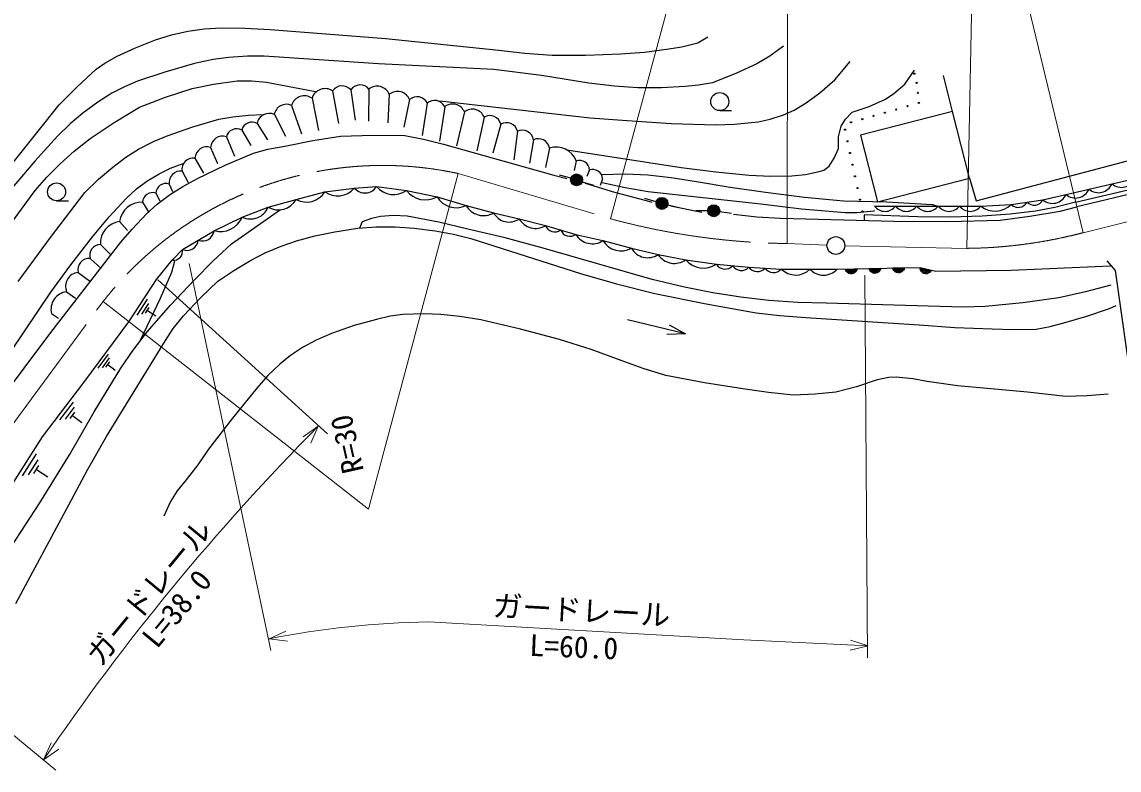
# Model space of a CAD drawing. Units: millimetres, scale not verified. Extents: x 40000 to 680000, y 20000 to 380000.
# Drawn here: x 93162 to 185779, y 242996 to 306166 of the extents above; entities that cross this region are included whole.
import ezdxf
from ezdxf.enums import TextEntityAlignment as Align

# ---------------------------------------------------------------- set-up
doc = ezdxf.new("R2010")
doc.units = ezdxf.units.MM
doc.header["$LTSCALE"] = 1000
doc.linetypes.add('CHAIN', pattern=[18.5, 12, -1.5, 3.5, -1.5])
for name, color, linetype, lineweight in [('M-BGD', 7, 'Continuous', 25), ('M-BMK', 2, 'CHAIN', 13), ('M-BMK-HTXT', 7, 'Continuous', 13), ('M-BMK-SRVR', 3, 'Continuous', 25)]:
    doc.layers.add(name, color=color, linetype=linetype, lineweight=lineweight)
doc.styles.add('ＭＳ ゴシック', font='')
doc.styles.get('ＭＳ ゴシック').set_extended_font_data('MS Gothic')

msp = doc.modelspace()

# ---------------------------------------------------------------- linework, layer by layer
at = {"layer": 'M-BGD'}
for p, q in [((108541, 305579), (109976, 305676)), ((109976, 305676), (111976, 305652)), ((111976, 305652), (114121, 305522)), ((104450, 304662), (105791, 305069)), ((105791, 305069), (107154, 305377)), ((107154, 305377), (108541, 305579)), ((114121, 305522), (123895, 304767)), ((123895, 304767), (133418, 303774)), ((150221, 304414), (151053, 304906)), ((101212, 303270), (102746, 303988)), ((102746, 303988), (104450, 304662)), ((145720, 303619), (147561, 303853)), ((147561, 303853), (148858, 304060)), ((148858, 304060), (150221, 304414)), ((157443, 304113), (156306, 303285)), ((100161, 302689), (101212, 303270)), ((109296, 302991), (107735, 302649)), ((110602, 303177), (109296, 302991)), ((112200, 303285), (110602, 303177)), ((113609, 303284), (112200, 303285)), ((123258, 302639), (113609, 303284)), ((133418, 303774), (135606, 303519)), ((135606, 303519), (137931, 303353)), ((137931, 303353), (140732, 303365)), ((140732, 303365), (143723, 303484)), ((143723, 303484), (145720, 303619)), ((156306, 303285), (155214, 302630)), ((97811, 300695), (99433, 302185)), ((99433, 302185), (100161, 302689)), ((107735, 302649), (105230, 301929)), ((132988, 302154), (123258, 302639)), ((137018, 301635), (132988, 302154)), ((155214, 302630), (153493, 301837)), ((161791, 301273), (163084, 302832)), ((167682, 300903), (168524, 302091)), ((102915, 301156), (101808, 300697)), ((105230, 301929), (102915, 301156)), ((109339, 300917), (111333, 301205)), ((111333, 301205), (112535, 301201)), ((112535, 301201), (113794, 301080)), ((113794, 301080), (117956, 300303)), ((141011, 301009), (137018, 301635)), ((143195, 300741), (141011, 301009)), ((151469, 301031), (150289, 300816)), ((153493, 301837), (151469, 301031)), ((160531, 300189), (161791, 301273)), ((171708, 298596), (170948, 301638)), ((96309, 299172), (97811, 300695)), ((100764, 300151), (99579, 299401)), ((101808, 300697), (100764, 300151)), ((105282, 299822), (107543, 300551)), ((107543, 300551), (109339, 300917)), ((119389, 300344), (119872, 297584)), ((120922, 300422), (121303, 297871)), ((122455, 300499), (122407, 297790)), ((145159, 300601), (143195, 300741)), ((147156, 300599), (145159, 300601)), ((149160, 300708), (147156, 300599)), ((150289, 300816), (149160, 300708)), ((159378, 299334), (160531, 300189)), ((166073, 299649), (166768, 300123)), ((166768, 300123), (167682, 300903)), ((90238, 291592), (96309, 299172)), ((99579, 299401), (98309, 298463)), ((103079, 298964), (105282, 299822)), ((117652, 299729), (118196, 297010)), ((124171, 300055), (124052, 297647)), ((125887, 299611), (125402, 297280)), ((127370, 299306), (126956, 296586)), ((128449, 299515), (138143, 298413)), ((158343, 298722), (159378, 299334)), ((164687, 299032), (166073, 299649)), ((98309, 298463), (97236, 297562)), ((100940, 297671), (103079, 298964)), ((110952, 298161), (112299, 298289)), ((112299, 298289), (113500, 298344)), ((114469, 298350), (115402, 296507)), ((115914, 299114), (116765, 296723)), ((128852, 299000), (128416, 296101)), ((130514, 298567), (129851, 295692)), ((138143, 298413), (141125, 298080)), ((152071, 298681), (153072, 298682)), ((156314, 297950), (157459, 298316)), ((157459, 298316), (158343, 298722)), ((162679, 297963), (163252, 298556)), ((163252, 298556), (164687, 299032)), ((171708, 298596), (163941, 296596)), ((173154, 292979), (171708, 298596)), ((97236, 297562), (96172, 296530)), ((98931, 296331), (100940, 297671)), ((105422, 296553), (107601, 297305)), ((107601, 297305), (109771, 297948)), ((109771, 297948), (110952, 298161)), ((113025, 297586), (113889, 296220)), ((132175, 298134), (131569, 295285)), ((133585, 297533), (132918, 295081)), ((141125, 298080), (144250, 297835)), ((144250, 297835), (147956, 297603)), ((147956, 297603), (151703, 297479)), ((151703, 297479), (153315, 297542)), ((153315, 297542), (155306, 297743)), ((155306, 297743), (156314, 297950)), ((162102, 296476), (162307, 297379)), ((162307, 297379), (162679, 297963)), ((96172, 296530), (94244, 294396)), ((104260, 296072), (105422, 296553)), ((110419, 296460), (111110, 294827)), ((111722, 297023), (112499, 295728)), ((117707, 296159), (120060, 296531)), ((120060, 296531), (122783, 296613)), ((122783, 296613), (125483, 296568)), ((125483, 296568), (127056, 296273)), ((134994, 296932), (134677, 294510)), ((162091, 295468), (162102, 296476)), ((163941, 296596), (165387, 290979)), ((97575, 295255), (98931, 296331)), ((103010, 295437), (104260, 296072)), ((109091, 295564), (109679, 294213)), ((113933, 295409), (115507, 295711)), ((115507, 295711), (117707, 296159)), ((127056, 296273), (128737, 295849)), ((128737, 295849), (138058, 293234)), ((136349, 296217), (136014, 294228)), ((137704, 295503), (137364, 293861)), ((161736, 294651), (162091, 295468)), ((173710, 291069), (193695, 296328)), ((96392, 294177), (97575, 295255)), ((100824, 293914), (101940, 294761)), ((101940, 294761), (103010, 295437)), ((107762, 294669), (108494, 293394)), ((110322, 294060), (112713, 295079)), ((112713, 295079), (113933, 295409)), ((139152, 295376), (148826, 293881)), ((161319, 293977), (161736, 294651)), ((182107, 290934), (199351, 294989)), ((199450, 294669), (182212, 290541)), ((94244, 294396), (92181, 291949)), ((95250, 293054), (96392, 294177)), ((99622, 292879), (100824, 293914)), ((104743, 293349), (105717, 293810)), ((105717, 293810), (106759, 294222)), ((107970, 292937), (110322, 294060)), ((139954, 294431), (139776, 293618)), ((141068, 293669), (140840, 293128)), ((148826, 293881), (151734, 293506)), ((160460, 293532), (160849, 293655)), ((160849, 293655), (161319, 293977)), ((179350, 291139), (192972, 294300)), ((94272, 291943), (95250, 293054)), ((98480, 291759), (99622, 292879)), ((102840, 292071), (103711, 292731)), ((103711, 292731), (104743, 293349)), ((106679, 293573), (107186, 292616)), ((106735, 292280), (107970, 292937)), ((138058, 293234), (139159, 292956)), ((139502, 292963), (138538, 293230)), ((140460, 292678), (141414, 292376)), ((142181, 292907), (141986, 292352)), ((142116, 293281), (144116, 293329)), ((144116, 293329), (145993, 293262)), ((145993, 293262), (147982, 293042)), ((147982, 293042), (150104, 292697)), ((150104, 292697), (152948, 292205)), ((151734, 293506), (154566, 293241)), ((154566, 293241), (156363, 293147)), ((156363, 293147), (158163, 293167)), ((158163, 293167), (159299, 293296)), ((159299, 293296), (160460, 293532)), ((165387, 290979), (173154, 292979)), ((173154, 292979), (173710, 291069)), ((92272, 289196), (94272, 291943)), ((95560, 287976), (98480, 291759)), ((101956, 291258), (102840, 292071)), ((105596, 292477), (105878, 291838)), ((105705, 291620), (106735, 292280)), ((116323, 291171), (118735, 291827)), ((118735, 291827), (121220, 292134)), ((121220, 292134), (123100, 292258)), ((123100, 292258), (125636, 291933)), ((125636, 291933), (128203, 291404)), ((140707, 292541), (143194, 291780)), ((142143, 292614), (144095, 292173)), ((143194, 291780), (145865, 291075)), ((144095, 292173), (146023, 291851)), ((146023, 291851), (155543, 290795)), ((152948, 292205), (155921, 291799)), ((155921, 291799), (159215, 291379)), ((96083, 291059), (97084, 291060)), ((100523, 289712), (101956, 291258)), ((103348, 290942), (103868, 290077)), ((104472, 291709), (104816, 291060)), ((104589, 290772), (105705, 291620)), ((113952, 290515), (116323, 291171)), ((128203, 291404), (130657, 290670)), ((146712, 290983), (145752, 291264)), ((145865, 291075), (146330, 290961)), ((159215, 291379), (162519, 291067)), ((162519, 291067), (166184, 290971)), ((166184, 290971), (169999, 290757)), ((176667, 290753), (179350, 291139)), ((182107, 290934), (180361, 290493)), ((102460, 288673), (103704, 289977)), ((103704, 289977), (104589, 290772)), ((110852, 287435), (114987, 290330)), ((111749, 289688), (113952, 290515)), ((130657, 290670), (132979, 290039)), ((132979, 290039), (135146, 289550)), ((147679, 290727), (148652, 290496)), ((147905, 290632), (150555, 290110)), ((151065, 290220), (150065, 290219)), ((152061, 290155), (153053, 290024)), ((153219, 289948), (155207, 289721)), ((155543, 290795), (158976, 290392)), ((158976, 290392), (162661, 290076)), ((162661, 290076), (163674, 290086)), ((163674, 290086), (165068, 290220)), ((164274, 289892), (164257, 289374)), ((168789, 289718), (164274, 289892)), ((165068, 290220), (165161, 290232)), ((165121, 290619), (174112, 290623)), ((169999, 290757), (170515, 290621)), ((174112, 290623), (176667, 290753)), ((176585, 289934), (174236, 289761)), ((178713, 290190), (176585, 289934)), ((178242, 289753), (180804, 290198)), ((180361, 290493), (178713, 290190)), ((180804, 290198), (182212, 290541)), ((99113, 288025), (100523, 289712)), ((101407, 289304), (102080, 288542)), ((109379, 288541), (111749, 289688)), ((121879, 289280), (121661, 288758)), ((122674, 289577), (121879, 289280)), ((123423, 289748), (122674, 289577)), ((124524, 289830), (123423, 289748)), ((125669, 289773), (124524, 289830)), ((128348, 289253), (125669, 289773)), ((130795, 288679), (128348, 289253)), ((135146, 289550), (137355, 288979)), ((137355, 288979), (139922, 288230)), ((155207, 289721), (157198, 289598)), ((157198, 289598), (166778, 289339)), ((166778, 289339), (171380, 289323)), ((171589, 289688), (168789, 289718)), ((171380, 289323), (175729, 289429)), ((174236, 289761), (171589, 289688)), ((175729, 289429), (178242, 289753)), ((101523, 287558), (102460, 288673)), ((106722, 286944), (109379, 288541)), ((116342, 287683), (117890, 288094)), ((117890, 288094), (119564, 288450)), ((119564, 288450), (121515, 288743)), ((121515, 288743), (123059, 288852)), ((123059, 288852), (124673, 288857)), ((124673, 288857), (126271, 288756)), ((126271, 288756), (128058, 288531)), ((128058, 288531), (129580, 288249)), ((129580, 288249), (131048, 287876)), ((133962, 287934), (130795, 288679)), ((139922, 288230), (142213, 287700)), ((92831, 284240), (95560, 287976)), ((95599, 279935), (101523, 287558)), ((97286, 285668), (99113, 288025)), ((99788, 287369), (100676, 286496)), ((109275, 285974), (110852, 287435)), ((113695, 286661), (115053, 287241)), ((115053, 287241), (116342, 287683)), ((131048, 287876), (140314, 284924)), ((137159, 287077), (133962, 287934)), ((142213, 287700), (144616, 287051)), ((98920, 286192), (99846, 285346)), ((105842, 286045), (106722, 286944)), ((112454, 286016), (113695, 286661)), ((146365, 284418), (137159, 287077)), ((144616, 287051), (146866, 286521)), ((146866, 286521), (149197, 286073)), ((95608, 283343), (97286, 285668)), ((104514, 284408), (105842, 286045)), ((105823, 285029), (106078, 286000)), ((107736, 284399), (109275, 285974)), ((111037, 285185), (112454, 286016)), ((149197, 286073), (151783, 285707)), ((151783, 285707), (154523, 285464)), ((154523, 285464), (157262, 285303)), ((157262, 285303), (159684, 285286)), ((159684, 285286), (161974, 285288)), ((161974, 285288), (168975, 285443)), ((162668, 285303), (163668, 285325)), ((162711, 285184), (162668, 285303)), ((162710, 285244), (163630, 285264)), ((163668, 285325), (163631, 285204)), ((164668, 285348), (165668, 285370)), ((164711, 285228), (164668, 285348)), ((164710, 285288), (165630, 285309)), ((165668, 285370), (165631, 285249)), ((166668, 285392), (167668, 285414)), ((166711, 285273), (166668, 285392)), ((166710, 285333), (167630, 285353)), ((166773, 285174), (166711, 285273)), ((167611, 285293), (166731, 285273)), ((167631, 285293), (167573, 285192)), ((167668, 285414), (167631, 285293)), ((168985, 285317), (168975, 285443)), ((168975, 285443), (169947, 285209)), ((168975, 285443), (170324, 285117)), ((169020, 285206), (168985, 285317)), ((168999, 285376), (169894, 285160)), ((169860, 285106), (169005, 285313)), ((176678, 285218), (185060, 285582)), ((184743, 286003), (185459, 285186)), ((97899, 285016), (98855, 284306)), ((102181, 280836), (104514, 284408)), ((104854, 282830), (105823, 285029)), ((105704, 282239), (107736, 284399)), ((109709, 284288), (111037, 285185)), ((140314, 284924), (143342, 284052)), ((149088, 283762), (146365, 284418)), ((162773, 285085), (162711, 285184)), ((163611, 285204), (162731, 285184)), ((162752, 285125), (163592, 285143)), ((162876, 284987), (162773, 285085)), ((163534, 285082), (162814, 285066)), ((162875, 285007), (163475, 285021)), ((162977, 284930), (162876, 284987)), ((163376, 284959), (162976, 284950)), ((163098, 284892), (162977, 284930)), ((163258, 284896), (163098, 284892)), ((163377, 284939), (163258, 284896)), ((163476, 285001), (163377, 284939)), ((163573, 285103), (163476, 285001)), ((163631, 285204), (163573, 285103)), ((164773, 285130), (164711, 285228)), ((165611, 285248), (164731, 285229)), ((164752, 285169), (165592, 285188)), ((164876, 285032), (164773, 285130)), ((165534, 285127), (164814, 285111)), ((164875, 285052), (165475, 285065)), ((164977, 284974), (164876, 285032)), ((165376, 285003), (164976, 284994)), ((165098, 284937), (164977, 284974)), ((165258, 284940), (165098, 284937)), ((165377, 284983), (165258, 284940)), ((165476, 285045), (165377, 284983)), ((165573, 285148), (165476, 285045)), ((165631, 285249), (165573, 285148)), ((166752, 285214), (167593, 285233)), ((166876, 285077), (166773, 285174)), ((167534, 285171), (166814, 285155)), ((166875, 285097), (167475, 285110)), ((166977, 285019), (166876, 285077)), ((167377, 285048), (166977, 285039)), ((167098, 284981), (166977, 285019)), ((167258, 284985), (167098, 284981)), ((167377, 285028), (167258, 284985)), ((167476, 285090), (167377, 285028)), ((167573, 285192), (167476, 285090)), ((169010, 285250), (169827, 285052)), ((169094, 285085), (169020, 285206)), ((169754, 285008), (169054, 285177)), ((169177, 285004), (169094, 285085)), ((169099, 285105), (169682, 284964)), ((169284, 284936), (169177, 285004)), ((169571, 284929), (169182, 285023)), ((169440, 284899), (169284, 284936)), ((169566, 284910), (169440, 284899)), ((169677, 284944), (169566, 284910)), ((169798, 285018), (169677, 284944)), ((169880, 285101), (169798, 285018)), ((169947, 285209), (169880, 285101)), ((170324, 285117), (176678, 285218)), ((185459, 285186), (186878, 275048)), ((108223, 282868), (109709, 284288)), ((143342, 284052), (146602, 283227)), ((151489, 283283), (149088, 283762)), ((185076, 283947), (182948, 283371)), ((90249, 275408), (95608, 283343)), ((96929, 283380), (97679, 282834)), ((102890, 281417), (103766, 282757)), ((103137, 279251), (104854, 282830)), ((106803, 281344), (108223, 282868)), ((146602, 283227), (150916, 282358)), ((153862, 282913), (151489, 283283)), ((156215, 282647), (153862, 282913)), ((158659, 282478), (156215, 282647)), ((180681, 282870), (177666, 282459)), ((182948, 283371), (180681, 282870)), ((103840, 282402), (103245, 281491)), ((103599, 281565), (103914, 282048)), ((103757, 281807), (104454, 281351)), ((103764, 280029), (105704, 282239)), ((150916, 282358), (155136, 281613)), ((155136, 281613), (157141, 281365)), ((161058, 282411), (158659, 282478)), ((170633, 282137), (161058, 282411)), ((172634, 282081), (170633, 282137)), ((174480, 282132), (172634, 282081)), ((177666, 282459), (174480, 282132)), ((183067, 281309), (184971, 281970)), ((184971, 281970), (185537, 282210)), ((95653, 281538), (96241, 281164)), ((98388, 275729), (102181, 280836)), ((105936, 280269), (106803, 281344)), ((123081, 281047), (121217, 280521)), ((124251, 281315), (123081, 281047)), ((125303, 281453), (124251, 281315)), ((127106, 281505), (125303, 281453)), ((128517, 281454), (127106, 281505)), ((130127, 281304), (128517, 281454)), ((131905, 281018), (130127, 281304)), ((135262, 280227), (131905, 281018)), ((149165, 279820), (144273, 281014)), ((157141, 281365), (159336, 281203)), ((159336, 281203), (168910, 280586)), ((179962, 280447), (181321, 280810)), ((181321, 280810), (183067, 281309)), ((89834, 272254), (95599, 279935)), ((102544, 278447), (103764, 280029)), ((105269, 279269), (105936, 280269)), ((119297, 279861), (118012, 279303)), ((121217, 280521), (119297, 279861)), ((138549, 279348), (135262, 280227)), ((149165, 279820), (147608, 279768)), ((147807, 280584), (149165, 279820)), ((168910, 280586), (171903, 280369)), ((171903, 280369), (175054, 280248)), ((175054, 280248), (176828, 280184)), ((176828, 280184), (178785, 280232)), ((178785, 280232), (179962, 280447)), ((100295, 271163), (105269, 279269)), ((118012, 279303), (116846, 278670)), ((141217, 278499), (138549, 279348)), ((99586, 276921), (100481, 278126)), ((101509, 276923), (102544, 278447)), ((115845, 278003), (114938, 277275)), ((116846, 278670), (115845, 278003)), ((143737, 277591), (141217, 278499)), ((99273, 273248), (101509, 276923)), ((100530, 277790), (99922, 276971)), ((100258, 277021), (100580, 277454)), ((100419, 277237), (101045, 276772)), ((114938, 277275), (113931, 276301)), ((145619, 276903), (143737, 277591)), ((113931, 276301), (112998, 275249)), ((147528, 276315), (145619, 276903)), ((150791, 275698), (147528, 276315)), ((166356, 276143), (165370, 275953)), ((166971, 276178), (166356, 276143)), ((168358, 276027), (166971, 276178)), ((169572, 275795), (168358, 276027)), ((94902, 271127), (98388, 275729)), ((112998, 275249), (110933, 272717)), ((154007, 275193), (150791, 275698)), ((156184, 274863), (154007, 275193)), ((163622, 275354), (161876, 274908)), ((165370, 275953), (163622, 275354)), ((172151, 275436), (169572, 275795)), ((174651, 275201), (172151, 275436)), ((178039, 274913), (174651, 275201)), ((158279, 274647), (156184, 274863)), ((160119, 274730), (158279, 274647)), ((161876, 274908), (160119, 274730)), ((181294, 274537), (178039, 274913)), ((183083, 274589), (181294, 274537)), ((184872, 274744), (183083, 274589)), ((96375, 272557), (97522, 274072)), ((97581, 273646), (96801, 272616)), ((97182, 269605), (99273, 273248)), ((97227, 272675), (97640, 273220)), ((97433, 272947), (98221, 272351)), ((110933, 272717), (108922, 270090)), ((92197, 266883), (94902, 271127)), ((98687, 268343), (100295, 271163)), ((93200, 267828), (94382, 269684)), ((94682, 265559), (97182, 269605)), ((108922, 270090), (108016, 268771)), ((94490, 269198), (93686, 267936)), ((94172, 268044), (94598, 268712)), ((108016, 268771), (107024, 267508)), ((94385, 268378), (95350, 267763)), ((97125, 265393), (98687, 268343)), ((107024, 267508), (106269, 266573)), ((106269, 266573), (105705, 265686)), ((92265, 261838), (94682, 265559)), ((92643, 257062), (97125, 265393)), ((105705, 265686), (105136, 264447))]:
    msp.add_line(p, q, dxfattribs=at)
for centre, radius in [((168495, 301792), 50), ((168700, 301026), 50), ((152071, 299441), 760), ((168786, 300175), 50), ((168871, 299324), 50), ((165056, 298231), 50), ((166010, 298504), 50), ((166964, 298777), 50), ((167918, 299051), 50), ((163148, 297684), 50), ((164102, 297957), 50), ((162638, 297070), 50), ((162850, 296085), 50), ((163063, 295099), 50), ((163275, 294114), 50), ((139984, 292830), 500), ((139984, 292830), 440), ((139984, 292830), 380), ((139984, 292830), 320), ((139984, 292830), 260), ((139984, 292830), 200), ((139984, 292830), 140), ((139984, 292830), 80), ((139984, 292830), 20), ((163488, 293128), 50), ((96083, 291819), 760), ((163700, 292142), 50), ((147192, 290842), 500), ((147192, 290842), 440), ((147192, 290842), 380), ((147192, 290842), 320), ((147192, 290842), 260), ((147192, 290842), 200), ((147192, 290842), 140), ((147192, 290842), 80), ((147192, 290842), 20), ((163913, 291157), 50), ((151566, 290221), 500), ((151566, 290221), 440), ((151566, 290221), 380), ((151566, 290221), 320), ((151566, 290221), 260), ((151566, 290221), 200), ((151566, 290221), 140), ((151566, 290221), 80), ((151566, 290221), 20), ((164125, 290171), 50)]:
    msp.add_circle(centre, radius, dxfattribs=at)
for centre, radius, start, end in [((118751, 299385), 1152, 56.35583, 162.61603), ((120185, 299808), 960, 39.7782, 146.03842), ((121718, 299885), 960, 39.7782, 146.03842), ((123147, 299634), 1108, 22.36016, 128.62036), ((124863, 299190), 1108, 22.36016, 128.62036), ((115478, 298190), 1022, 64.73892, 170.99911), ((117013, 298770), 1152, 56.35583, 162.61603), ((126514, 298903), 946, 25.22643, 131.48663), ((127996, 298597), 946, 25.22643, 131.48663), ((129521, 298161), 1073, 22.25905, 128.51926), ((114033, 297426), 1022, 64.73892, 170.99911), ((131182, 297728), 1073, 22.25905, 128.51926), ((132654, 297305), 958, 13.76698, 120.02719), ((112584, 296816), 887, 60.24985, 166.51004), ((134064, 296704), 958, 13.76698, 120.02719), ((110090, 295514), 1001, 70.85938, 177.1196), ((111281, 296253), 887, 60.24985, 166.51004), ((135403, 296066), 957, 9.06822, 115.32843), ((108762, 294618), 1001, 70.85938, 177.1196), ((136758, 295352), 957, 9.06822, 115.32843), ((138269, 293791), 1802, 20.79143, 108.27264), ((107632, 293714), 963, 82.20486, 188.46506), ((140225, 293632), 843, 2.49438, 108.75458), ((141339, 292871), 843, 2.49438, 108.75458), ((106549, 292618), 963, 82.20486, 188.46506), ((185992, 293449), 1249, 229.93616, 336.19636), ((104198, 290904), 851, 71.20267, 177.46289), ((105322, 291671), 851, 71.20267, 177.46289), ((117184, 292764), 1812, 241.60004, 328.83761), ((119816, 293287), 1817, 233.49132, 320.60088), ((122113, 292901), 1178, 220.64719, 326.9074), ((124544, 293467), 1883, 219.95181, 305.43523), ((127216, 293105), 1967, 216.57272, 300.11874), ((182100, 292546), 1249, 229.93616, 336.19636), ((184046, 292997), 1249, 229.93616, 336.19636), ((103256, 289082), 1862, 87.14529, 173.14835), ((114801, 292060), 1763, 241.21703, 329.71912), ((129828, 292368), 1890, 210.68433, 296.00899), ((177266, 291353), 847, 225.0459, 331.30611), ((178607, 291545), 847, 225.0459, 331.30611), ((180154, 292094), 1249, 229.93616, 336.19636), ((112452, 291162), 1633, 244.50166, 336.63938), ((132131, 291509), 1697, 209.6626, 299.95927), ((134279, 290754), 1484, 208.81778, 305.75896), ((166020, 291293), 1124, 216.89914, 323.15935), ((167818, 291294), 1124, 216.89914, 323.15935), ((169616, 291295), 1124, 216.89914, 323.15935), ((171414, 291296), 1124, 216.89914, 323.15935), ((173212, 291297), 1124, 216.89914, 323.15935), ((175319, 292073), 1886, 230.20644, 315.61018), ((101627, 287476), 1842, 96.84949, 183.33072), ((109918, 290450), 1983, 254.2197, 337.41078), ((136514, 290282), 1550, 208.15581, 302.8671), ((138137, 289273), 836, 200.59012, 306.85033), ((108415, 288640), 969, 247.87955, 354.13976), ((139421, 288899), 836, 200.59012, 306.85033), ((141322, 289067), 1631, 210.87598, 303.07721), ((99795, 286455), 914, 90.44656, 196.70677), ((107087, 287842), 969, 247.87955, 354.13976), ((143753, 288630), 1800, 211.11247, 298.65903), ((98851, 285221), 974, 85.90671, 192.16693), ((105944, 286824), 787, 262.50496, 8.76517), ((145990, 287842), 1585, 209.93735, 303.55733), ((148250, 287434), 1658, 213.42316, 304.82304), ((150694, 287331), 1955, 220.03389, 303.85759), ((152513, 286160), 860, 211.79848, 318.05869), ((153883, 286039), 860, 211.79848, 318.05869), ((155238, 285937), 858, 213.49921, 319.75941), ((156608, 285857), 858, 213.49921, 319.75941), ((158482, 286510), 1716, 224.72237, 314.47517), ((160829, 286347), 1560, 222.85193, 317.23987), ((98028, 283834), 1189, 96.21609, 202.47629), ((97116, 281887), 1504, 97.14636, 193.38977)]:
    msp.add_arc(centre, radius, start, end, dxfattribs=at)
at = {"layer": 'M-BMK'}
for p, q in [((182740, 288372), (231717, 300539)), ((129976, 293370), (142837, 289546)), ((157752, 287455), (161123, 287318)), ((162622, 287271), (172926, 287048)), ((80480, 256059), (100014, 282556))]:
    msp.add_line(p, q, dxfattribs=at)
for centre, radius, start, end in [((123628, 264041), 30008, 77.78796, 141.90149), ((158560, 347465), 60015, 254.81146, 269.22812), ((172525, 327056), 40010, 270.57484, 284.79163)]:
    msp.add_arc(centre, radius, start, end, dxfattribs=at)
at = {"layer": 'M-BMK-HTXT'}
for p, q in [((142837, 289546), (150689, 318519)), ((173525, 317701), (172926, 287048)), ((182740, 288372), (175637, 317830)), ((157804, 317666), (157752, 287455)), ((122423, 265028), (129976, 293370)), ((107270, 285758), (114168, 253096)), ((118948, 271386), (104645, 284385)), ((164548, 252475), (164306, 284773)), ((100014, 282556), (122423, 265028)), ((116897, 271130), (118175, 272022)), ((118175, 272022), (117546, 270596)), ((114021, 254086), (115444, 254721)), ((127482, 255515), (154101, 253995)), ((115567, 253890), (114021, 254086)), ((154101, 253995), (164598, 253474)), ((163120, 253968), (164598, 253474)), ((164598, 253474), (163078, 253129)), ((91490, 246738), (96036, 242996)), ((94990, 243857), (95619, 245283)), ((96268, 244749), (94990, 243857))]:
    msp.add_line(p, q, dxfattribs=at)
for centre, radius, start, end in [((257934, 133346), 196884, 135.22278, 145.85413), ((128830, 178727), 76800, 91.00558, 101.11752)]:
    msp.add_arc(centre, radius, start, end, dxfattribs=at)
at = {"layer": 'M-BMK-SRVR'}
msp.add_circle((161872, 287287), 750, dxfattribs=at)

# ---------------------------------------------------------------- texts
at = {"layer": 'M-BGD', "style": 'ＭＳ ゴシック'}
msp.add_text('R=30', height=1833, rotation=102.5, dxfattribs=at).set_placement((122568, 268400), align=Align.BOTTOM_LEFT)
at = {"layer": 'M-BMK-HTXT', "style": 'ＭＳ ゴシック'}
for s, rotation, p in [('ガードレール', 50.5, (100237, 251292)), ('L=38.0', 50.5, (104984, 252814)), ('ガードレール', 356.8, (132832, 255436)), ('L=60.0', 357.7, (135959, 252092))]:
    msp.add_text(s, height=1833, rotation=rotation, dxfattribs=at).set_placement(p, align=Align.BOTTOM_LEFT)

doc.saveas('drawing.dxf')
